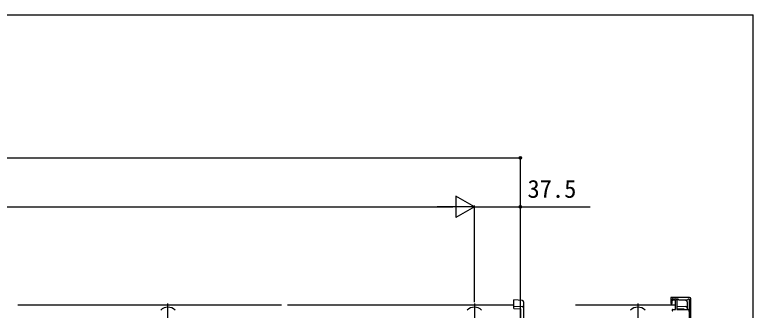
# Model space of a CAD drawing. Units: millimetres, scale not verified. Extents: x -875 to 875, y -1304 to 1297.
# Drawn here: x 272 to 875, y 1004 to 1246 of the extents above; entities that cross this region are included whole.
import ezdxf
from ezdxf.enums import TextEntityAlignment as Align

# ---------------------------------------------------------------- set-up
doc = ezdxf.new("R2010")
doc.units = ezdxf.units.MM
doc.header["$LTSCALE"] = 8
for name, color, linetype in [('0-3_YKK_11', 7, 'Continuous'), ('0-5_YKK_12', 2, 'Continuous'), ('0-6_YKK_13', 4, 'Continuous'), ('0-8_YKK_D', 6, 'Continuous'), ('0-9_YKK_ZWAK', 7, 'Continuous')]:
    doc.layers.add(name, color=color, linetype=linetype)
doc.styles.add('ＭＳ ゴシック', font='')
doc.styles.get('ＭＳ ゴシック').set_extended_font_data('MS Gothic')

msp = doc.modelspace()

# ---------------------------------------------------------------- linework, layer by layer
at = {"layer": '0-3_YKK_11'}
for p, q in [((809.35, 1013.605), (811.8, 1013.605)), ((824, 925.805), (824, 1013.805))]:
    msp.add_line(p, q, dxfattribs=at)
for points in [[(823, 1014.805), (807.8, 1014.805), (807.8, 1009.805), (808.8, 1009.805), (808.8, 1013.605), (813.5, 1013.605), (814.3, 1012.805), (821.3, 1012.805), (822.1, 1013.605), (822.8, 1013.605), (822.8, 926.005), (810.1, 926.005), (810.1, 927.134), (807.8, 926.297), (807.8, 924.805), (823, 924.805)], [(809.35, 1004.905), (811.7, 1004.905), (811.7, 1012.505), (809.35, 1012.505)], [(812.8, 1012.605), (812.8, 1004.905), (822.25, 1004.905)]]:
    msp.add_lwpolyline(points, dxfattribs=at)
for centre, radius, start, end in [((809.35, 1013.055), 0.55, 89.99999, 270.00001), ((811.8, 1012.605), 1, 0.00001, 89.99999), ((823, 1013.805), 1, 0.00001, 89.99999), ((809.35, 1004.355), 0.55, 89.99999, 270.00001), ((822.25, 1004.355), 0.55, 269.99999, 90.00001)]:
    msp.add_arc(centre, radius, start, end, dxfattribs=at)
at = {"layer": '0-5_YKK_12'}
for p, q in [((274.985, 1008.8), (489.985, 1008.8)), ((397.485, 945.8), (397.485, 1009.8)), ((494.985, 1008.8), (679.685, 1008.8)), ((647.485, 1009.8), (647.485, 179.817)), ((730.016, 1008.8), (811.7, 1008.8)), ((780.8, 1009.8), (780.8, 907.125)), ((812.8, 1008.8), (813, 1008.8))]:
    msp.add_line(p, q, dxfattribs=at)
at = {"layer": '0-6_YKK_13'}
for p, q in [((686.746, 1012.309), (679.685, 1012.741)), ((679.685, 1007.741), (679.685, 1012.741)), ((820.061, 1012.309), (813, 1012.741)), ((813, 1007.741), (813, 1012.741)), ((679.685, 1007.741), (686.746, 1007.309)), ((679.685, 1006.743), (679.685, 1007.741)), ((679.685, 1005.741), (679.685, 1006.743)), ((687.685, 1011.311), (687.685, 1006.311)), ((687.685, 1006.311), (687.685, 943.022)), ((813, 1007.741), (820.061, 1007.309)), ((813, 1006.743), (813, 1007.741)), ((813, 1005.741), (813, 1006.743)), ((821, 1011.311), (821, 1006.311)), ((821, 1006.311), (821, 1004.905)), ((684.985, 944.116), (684.985, 1005.416)), ((818.3, 1004.905), (818.3, 1005.416))]:
    msp.add_line(p, q, dxfattribs=at)
for points in [[(679.685, 1005.741), (685.185, 1005.404), (685.185, 943.929)], [(813, 1005.741), (818.5, 1005.404), (818.5, 1004.905)]]:
    msp.add_lwpolyline(points, dxfattribs=at)
for centre, radius, start, end in [((686.685, 1011.311), 1, 360, 86.5), ((820, 1011.311), 1, 360, 86.5), ((397.485, 998.568), 8.232, 44.2189, 135.7811), ((647.485, 998.568), 8.232, 44.2189, 135.7811), ((686.685, 1006.311), 1, 360, 86.5), ((780.8, 998.568), 8.232, 44.2189, 135.7811), ((820, 1006.311), 1, 360, 86.5)]:
    msp.add_arc(centre, radius, start, end, dxfattribs=at)
at = {"layer": '0-8_YKK_D'}
for p, q in [((-390.015, 1128.8), (684.985, 1128.8)), ((684.985, 1006.416), (684.985, 1129.8)), ((647.485, 1088.8), (632.33, 1097.55)), ((632.33, 1097.55), (632.33, 1080.05)), ((-335.015, 1088.8), (629.985, 1088.8)), ((647.485, 1088.8), (617.175, 1088.8)), ((647.485, 1088.8), (632.33, 1080.05)), ((647.485, 1010.8), (647.485, 1089.8)), ((647.485, 1010.8), (647.485, 1089.8)), ((684.985, 1002.416), (684.985, 1089.8))]:
    msp.add_line(p, q, dxfattribs=at)
msp.add_lwpolyline([(647.485, 1088.8), (684.985, 1088.8), (741.876, 1088.8)], dxfattribs=at)
for centre in [(684.985, 1128.8), (684.985, 1088.8)]:
    msp.add_circle(centre, 1.075, dxfattribs=at)
at = {"layer": '0-9_YKK_ZWAK'}
msp.add_line((-875, 1245.8), (875, 1245.8), dxfattribs=at)
msp.add_lwpolyline([(-875, -1304.2), (875, -1304.2), (875, 1245.8)], dxfattribs=at)

# ---------------------------------------------------------------- texts
at = {"layer": '0-8_YKK_D', "style": 'ＭＳ ゴシック'}
msp.add_text('37.5', height=14.66, dxfattribs=at).set_placement((690.808, 1091.8), align=Align.BOTTOM_LEFT)

doc.saveas('drawing.dxf')
